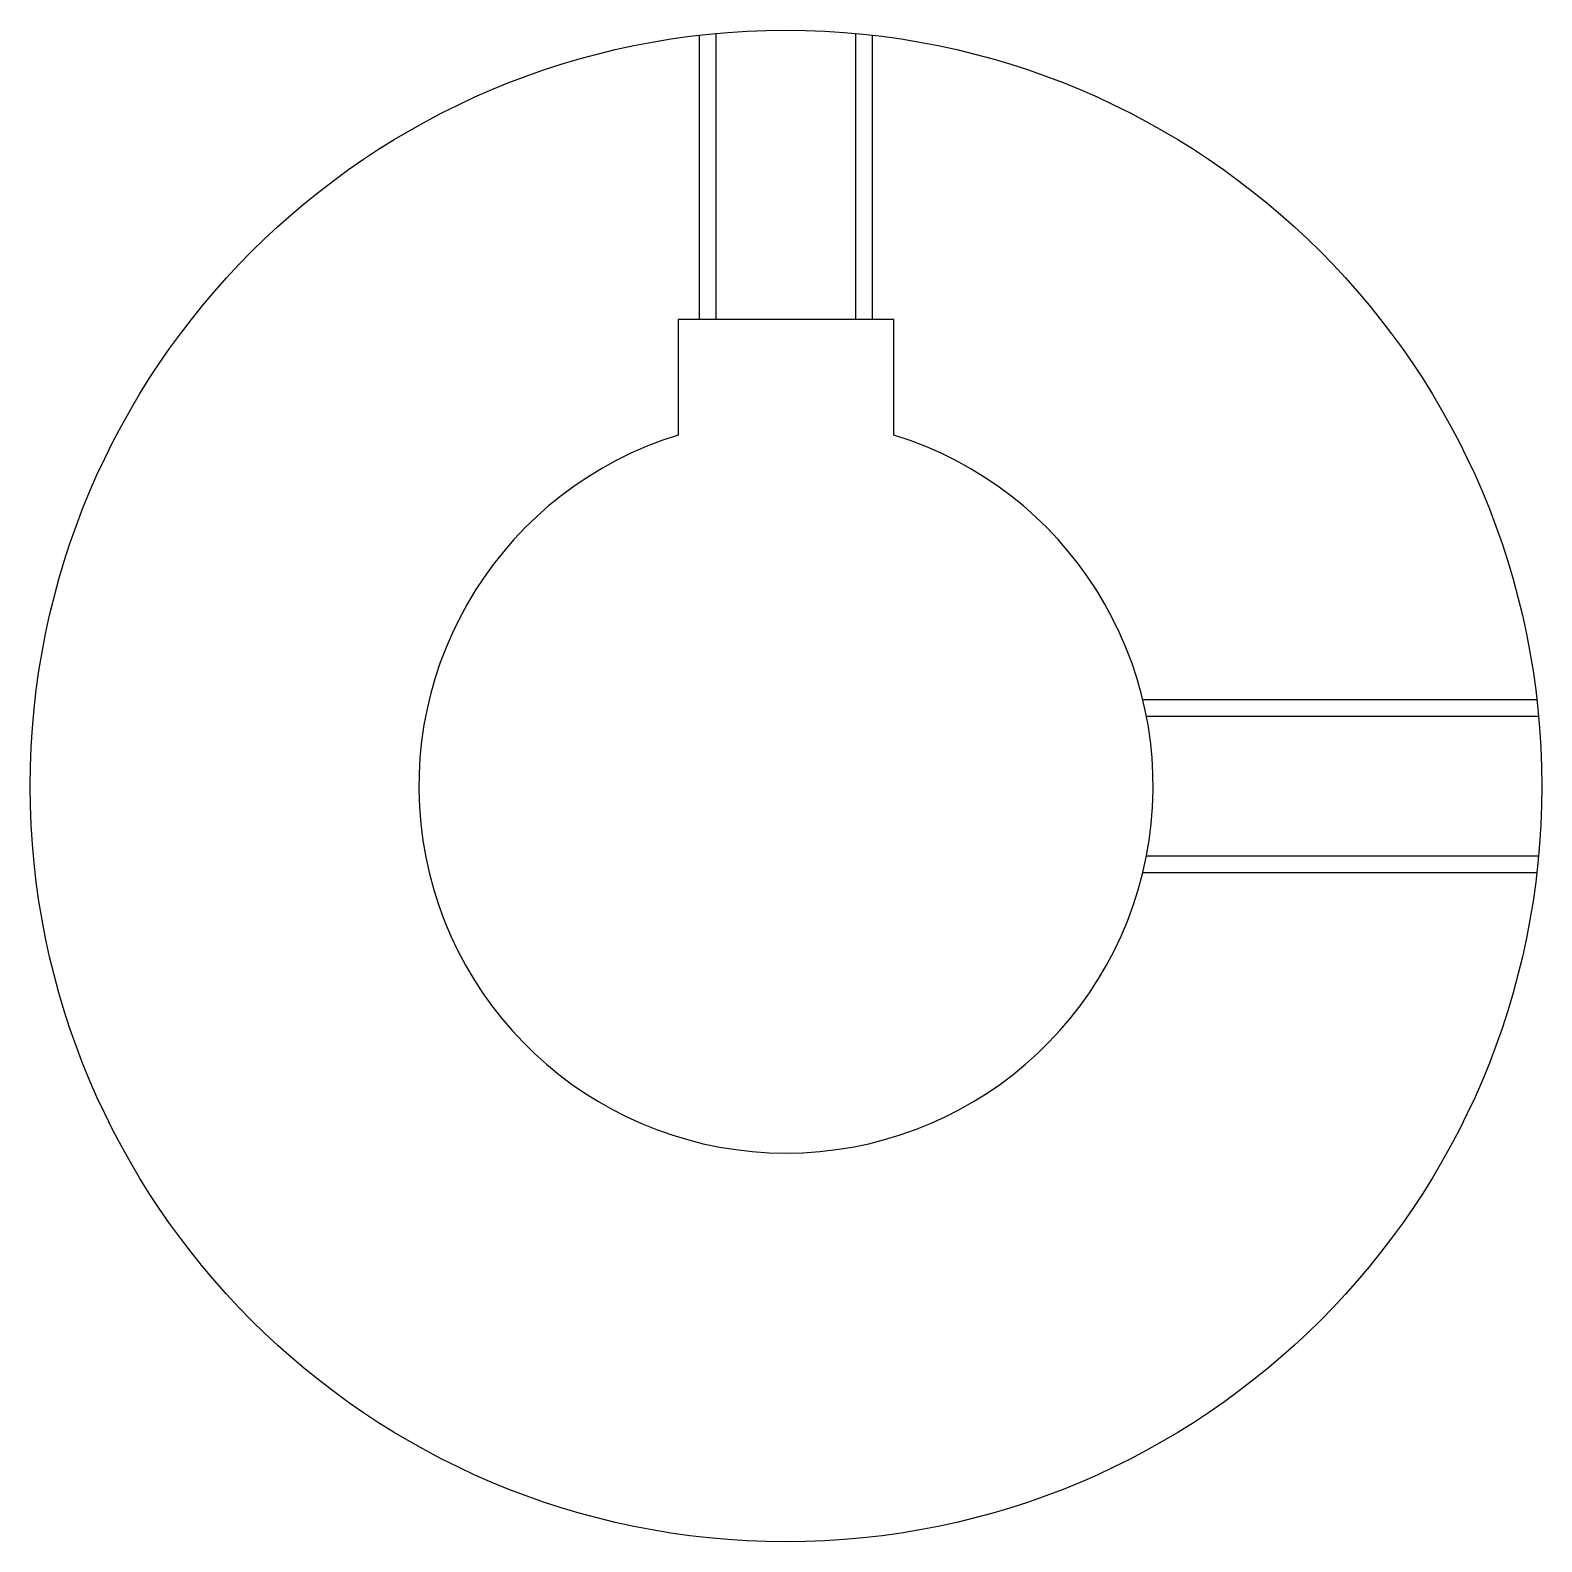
# Model space of a CAD drawing. Header units: metres. Extents: x 86 to 308, y 71 to 184.
# Drawn here: x 272.5 to 307.5, y 104.75 to 139.75 of the extents above.
import ezdxf

# ---------------------------------------------------------------- set-up
doc = ezdxf.new("R2010")
doc.units = ezdxf.units.M

msp = doc.modelspace()

# ---------------------------------------------------------------- linework, layer by layer
at = {"color": 4}
for points in [[(288.380005, 133.050003), (288.380005, 139.67485)], [(291.619995, 133.050003), (291.619995, 139.67485)], [(288, 133.050003), (288, 139.635345)], [(292, 133.050003), (292, 139.635345)], [(292.5, 130.374039), (292.5, 133.050003), (287.5, 133.050003), (287.5, 130.374039)], [(298.261353, 124.25), (307.385345, 124.25)], [(298.344177, 123.870003), (307.424866, 123.870003)], [(298.344177, 120.629997), (307.424866, 120.629997)], [(298.261353, 120.25), (307.385345, 120.25)]]:
    msp.add_lwpolyline(points, dxfattribs=at)
msp.add_circle((290, 122.25), 17.5, dxfattribs=at)
msp.add_arc((290, 122.25), 8.5, 107.1046348, 72.8953652, dxfattribs=at)

doc.saveas('drawing.dxf')
